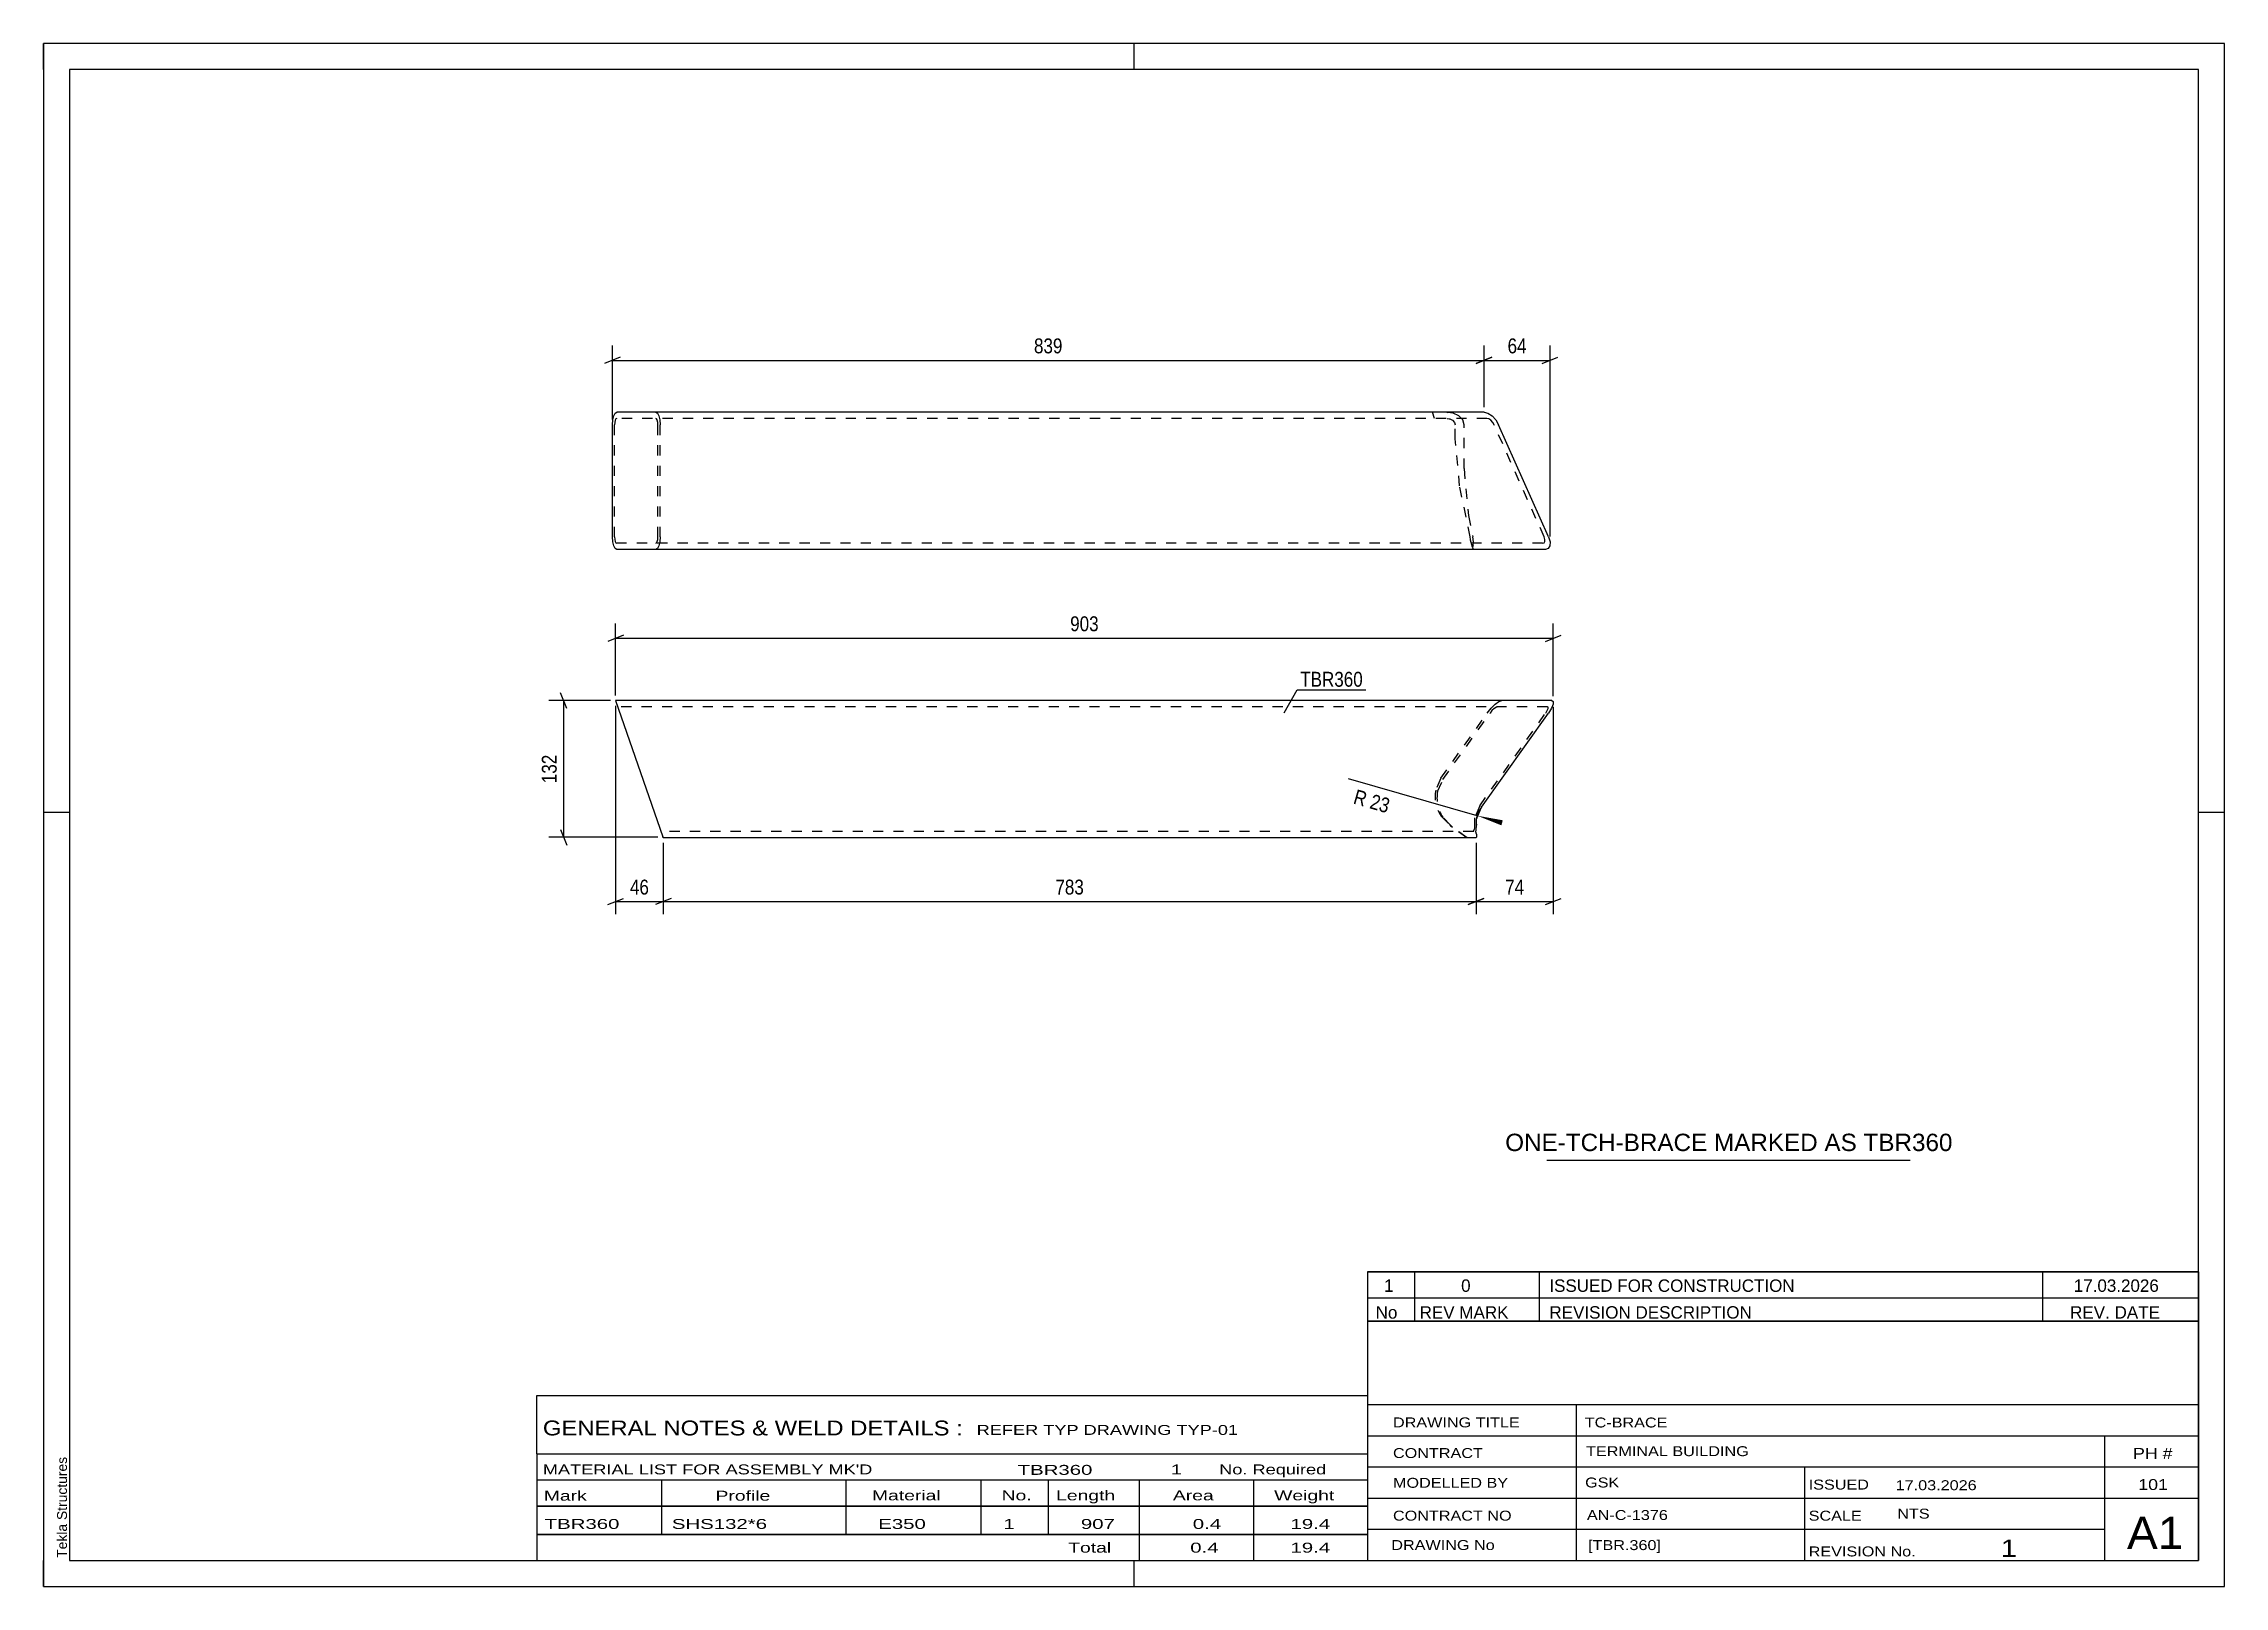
# Model space of a CAD drawing. Header units: millimetres. Extents: x 0 to 420, y 0 to 297.
import ezdxf

# ---------------------------------------------------------------- set-up
doc = ezdxf.new("R2010")
doc.units = ezdxf.units.MM
doc.linetypes.add('DXK_LINE_DOT2', pattern=[3.9198, 1.9599, -1.9599])
doc.styles.add('Arial', font='ARIAL.TTF', dxfattribs={"height": 0.2})
doc.styles.add('Arial Narrow', font='ARIALN.TTF', dxfattribs={"height": 0.2})

# ---------------------------------------------------------------- blocks, each defined once
blk = doc.blocks.new('Unknown-580740196-1161')
at = {"color": 5, "linetype": 'Continuous'}
for p, q in [((420, 297), (0, 297)), ((0, 297), (0, 0)), ((0, 292), (0, 297)), ((210, 292), (210, 297)), ((420, 0), (420, 297)), ((415, 292), (5, 292)), ((5, 292), (5, 5)), ((415, 5), (415, 292)), ((5, 149), (0, 149)), ((420, 149), (415, 149)), ((0, 0), (0, 5)), ((5, 5), (415, 5)), ((210, 0), (210, 5)), ((0, 0), (420, 0))]:
    blk.add_line(p, q, dxfattribs=at)
at = {"color": 174, "linetype": 'Continuous', "style": 'Arial'}
blk.add_text('Tekla Structures', height=1.9102, rotation=90, dxfattribs=at).set_placement((4.5, 5.5))
blk = doc.blocks.new('Part-580740196-1270 - 1252')
at = {"color": 2, "linetype": 'Continuous'}
for p, q in [((290.47, 170.53), (110.16, 170.53)), ((110.16, 170.53), (119.28, 144.31)), ((276.95, 150.01), (289.83, 168.13)), ((290.4, 169.05), (289.83, 168.13)), ((290.72, 169.83), (290.4, 169.05)), ((290.47, 170.53), (290.75, 170.35)), ((290.75, 170.35), (290.72, 169.83)), ((275.95, 147.71), (276.95, 150.01)), ((275.95, 146.53), (275.95, 147.71)), ((119.34, 144.13), (119.28, 144.31)), ((275.87, 144.13), (119.34, 144.13)), ((275.82, 145.25), (275.89, 145.61)), ((275.94, 144.83), (275.82, 145.25)), ((275.99, 144.31), (275.87, 144.13)), ((275.89, 145.61), (275.95, 146.53)), ((275.94, 144.83), (275.99, 144.31))]:
    blk.add_line(p, q, dxfattribs=at)
at = {"color": 7, "linetype": 'DXK_LINE_DOT2'}
for p, q in [((289.61, 169.33), (110.58, 169.33)), ((269.12, 155.58), (278.04, 168.13)), ((269.47, 155.32), (278.58, 168.13)), ((276.59, 150.26), (289.3, 168.13)), ((278.04, 168.13), (278.78, 169.05)), ((278.94, 168.59), (278.58, 168.13)), ((278.78, 169.05), (279.56, 169.83)), ((279.34, 168.98), (278.94, 168.59)), ((279.34, 168.98), (279.43, 169.05)), ((279.43, 169.05), (279.7, 169.24)), ((279.56, 169.83), (280.28, 170.35)), ((279.7, 169.24), (279.97, 169.33)), ((280.28, 170.35), (280.82, 170.53)), ((289.3, 168.13), (289.58, 168.59)), ((289.58, 168.59), (289.74, 168.98)), ((289.75, 169.24), (289.61, 169.33)), ((289.74, 168.98), (289.75, 169.24)), ((269.12, 155.58), (268.12, 153.28)), ((268.47, 153.03), (269.47, 155.32)), ((269.11, 148.32), (270.85, 146.53)), ((270.96, 146.53), (269.47, 148.07)), ((276.59, 150.26), (275.59, 147.96)), ((275.59, 147.96), (275.59, 146.53)), ((118.92, 145.33), (118.89, 145.42)), ((275.38, 145.33), (118.92, 145.33)), ((270.96, 146.41), (270.85, 146.53)), ((271.34, 146.14), (270.96, 146.53)), ((274.17, 144.13), (270.96, 146.41)), ((270.96, 146.41), (271.34, 146.14)), ((272.48, 145.33), (272.48, 145.33)), ((272.48, 145.33), (274.17, 144.13)), ((275.38, 145.33), (275.44, 145.42)), ((275.42, 145.54), (275.49, 145.68)), ((275.44, 145.42), (275.42, 145.54)), ((275.57, 146.07), (275.49, 145.68)), ((275.59, 146.53), (275.57, 146.07))]:
    blk.add_line(p, q, dxfattribs=at)
for centre in [(274.61, 152.01), (274.97, 151.75)]:
    blk.add_arc(centre, 6.62, 168.9029, 213.8245, dxfattribs=at)
blk = doc.blocks.new('Part-580740196-1308 - 1306')
at = {"color": 2, "linetype": 'Continuous'}
for p, q in [((109.55, 223.63), (109.61, 224.55)), ((109.55, 202.03), (109.55, 223.63)), ((109.61, 224.55), (109.79, 225.33)), ((109.79, 225.33), (110.06, 225.85)), ((110.06, 225.85), (110.38, 226.03)), ((277.43, 226.03), (110.38, 226.03)), ((277.43, 226.03), (278.16, 225.85)), ((278.16, 225.85), (278.95, 225.33)), ((278.95, 225.33), (279.66, 224.55)), ((279.66, 224.55), (280.2, 223.63)), ((289.85, 202.03), (280.2, 223.63)), ((109.61, 201.12), (109.55, 202.03)), ((289.85, 202.03), (290.13, 201.12)), ((109.79, 200.34), (109.61, 201.12)), ((110.06, 199.82), (109.79, 200.34)), ((110.38, 199.63), (110.06, 199.82)), ((289.22, 199.63), (110.38, 199.63)), ((289.79, 199.82), (289.22, 199.63)), ((290.11, 200.34), (289.79, 199.82)), ((290.13, 201.12), (290.11, 200.34))]:
    blk.add_line(p, q, dxfattribs=at)
at = {"color": 7, "linetype": 'DXK_LINE_DOT2'}
for p, q in [((110, 224.09), (109.97, 223.63)), ((109.97, 202.03), (109.97, 223.63)), ((110.09, 224.48), (110, 224.09)), ((110.22, 224.74), (110.09, 224.48)), ((110.38, 224.83), (110.22, 224.74)), ((277.96, 224.83), (110.38, 224.83)), ((117.89, 226.03), (118.21, 225.85)), ((118.05, 224.74), (117.89, 224.83)), ((118.15, 224.55), (118.05, 224.74)), ((118.18, 224.48), (118.15, 224.55)), ((118.28, 224.09), (118.18, 224.48)), ((118.21, 225.85), (118.48, 225.33)), ((118.31, 223.63), (118.28, 224.09)), ((118.31, 202.03), (118.31, 223.63)), ((118.48, 225.33), (118.66, 224.55)), ((118.66, 224.55), (118.72, 223.63)), ((118.72, 202.03), (118.72, 223.63)), ((267.86, 224.83), (267.5, 226.03)), ((270.23, 226.03), (270.35, 226.01)), ((270.34, 224.83), (270.72, 224.76)), ((271.47, 225.85), (270.35, 226.01)), ((270.72, 224.76), (270.83, 224.74)), ((270.83, 224.74), (271.37, 224.48)), ((271.37, 224.48), (271.74, 224.09)), ((272.57, 225.33), (271.47, 225.85)), ((271.74, 224.09), (271.87, 223.63)), ((271.87, 220.89), (271.87, 223.63)), ((273.3, 224.55), (272.57, 225.33)), ((273.56, 223.63), (273.3, 224.55)), ((273.56, 215.2), (273.56, 223.63)), ((278.33, 224.74), (277.96, 224.83)), ((278.72, 224.48), (278.33, 224.74)), ((279.08, 224.09), (278.72, 224.48)), ((279.35, 223.63), (279.08, 224.09)), ((289, 202.03), (279.35, 223.63)), ((272.71, 211.85), (271.87, 220.89)), ((273.56, 215.2), (274.4, 206.16)), ((274.76, 202.03), (272.71, 211.85)), ((274.4, 206.16), (275.26, 202.03)), ((109.97, 202.03), (110, 201.57)), ((118.28, 201.57), (118.31, 202.03)), ((118.72, 202.03), (118.66, 201.12)), ((274.82, 201.57), (274.76, 202.03)), ((275.38, 201.12), (275.26, 202.03)), ((289.14, 201.57), (289, 202.03)), ((110, 201.57), (110.09, 201.18)), ((110.09, 201.18), (110.22, 200.92)), ((110.22, 200.92), (110.38, 200.83)), ((288.68, 200.83), (110.38, 200.83)), ((117.89, 200.83), (118.05, 200.92)), ((118.21, 199.82), (117.89, 199.63)), ((118.05, 200.92), (118.18, 201.18)), ((118.18, 201.18), (118.28, 201.57)), ((118.48, 200.34), (118.21, 199.82)), ((118.66, 201.12), (118.48, 200.34)), ((274.81, 201.4), (274.82, 201.57)), ((275.21, 200.06), (274.81, 201.4)), ((274.95, 200.92), (274.87, 201.18)), ((274.98, 200.83), (274.95, 200.92)), ((275.32, 200.34), (275.21, 200.06)), ((275.21, 200.06), (275.28, 199.82)), ((275.33, 199.63), (275.28, 199.82)), ((275.32, 200.34), (275.38, 201.12)), ((288.68, 200.83), (288.97, 200.92)), ((288.97, 200.92), (289.13, 201.18)), ((289.13, 201.18), (289.14, 201.57))]:
    blk.add_line(p, q, dxfattribs=at)
blk = doc.blocks.new('StraightDimension-580740196-1826 - 1252')
at = {"color": 7, "linetype": 'Continuous'}
for p, q in [((110.16, 169.53), (110.16, 129.44)), ((119.34, 143.13), (119.34, 129.44)), ((108.66, 131.24), (111.66, 132.44)), ((110.16, 131.84), (119.34, 131.84)), ((120.84, 132.44), (117.84, 131.24))]:
    blk.add_line(p, q, dxfattribs=at)
at = {"color": 0}
blk.add_wipeout([(117.18, 132.59), (117.18, 136.79), (112.32, 136.79), (112.32, 132.59)], dxfattribs=at)
at = {"color": 3, "style": 'Arial Narrow'}
blk.add_text('46', height=2.863, dxfattribs=at).set_placement((112.92, 133.19))
blk = doc.blocks.new('StraightDimension-580740196-1824 - 1252')
at = {"color": 7, "linetype": 'Continuous'}
for p, q in [((290.75, 169.35), (290.75, 129.44)), ((275.87, 143.13), (275.87, 129.44)), ((277.37, 132.44), (274.37, 131.24)), ((275.87, 131.84), (290.75, 131.84)), ((289.25, 131.24), (292.25, 132.44))]:
    blk.add_line(p, q, dxfattribs=at)
at = {"color": 0}
blk.add_wipeout([(285.74, 132.59), (285.74, 136.79), (280.88, 136.79), (280.88, 132.59)], dxfattribs=at)
at = {"color": 3, "style": 'Arial Narrow'}
blk.add_text('74', height=2.863, dxfattribs=at).set_placement((281.48, 133.19))
blk = doc.blocks.new('StraightDimension-580740196-1825 - 1252')
at = {"color": 7, "linetype": 'Continuous'}
for p, q in [((119.34, 143.13), (119.34, 129.44)), ((275.87, 143.13), (275.87, 129.44)), ((120.84, 132.44), (117.84, 131.24)), ((119.34, 131.84), (275.87, 131.84)), ((274.37, 131.24), (277.37, 132.44))]:
    blk.add_line(p, q, dxfattribs=at)
at = {"color": 0}
blk.add_wipeout([(200.95, 132.59), (200.95, 136.79), (194.26, 136.79), (194.26, 132.59)], dxfattribs=at)
at = {"color": 3, "style": 'Arial Narrow'}
blk.add_text('783', height=2.863, dxfattribs=at).set_placement((194.86, 133.19))
blk = doc.blocks.new('StraightDimension-580740196-1882 - 1252')
at = {"color": 7, "linetype": 'Continuous'}
for p, q in [((110.16, 171.53), (110.16, 185.38)), ((290.75, 171.35), (290.75, 185.38)), ((111.66, 183.13), (108.66, 181.93)), ((110.16, 182.53), (290.75, 182.53)), ((289.25, 181.93), (292.25, 183.13))]:
    blk.add_line(p, q, dxfattribs=at)
at = {"color": 0}
blk.add_wipeout([(203.8, 183.28), (203.8, 187.48), (197.11, 187.48), (197.11, 183.28)], dxfattribs=at)
at = {"color": 3, "style": 'Arial Narrow'}
blk.add_text('903', height=2.863, dxfattribs=at).set_placement((197.71, 183.88))
blk = doc.blocks.new('StraightDimension-580740196-1988 - 1252')
at = {"color": 7, "linetype": 'Continuous'}
for p, q in [((109.16, 170.53), (97.31, 170.53)), ((100.76, 169.03), (99.56, 172.03)), ((100.16, 144.22), (100.16, 170.53)), ((118.31, 144.22), (97.31, 144.22)), ((99.56, 145.72), (100.76, 142.72))]:
    blk.add_line(p, q, dxfattribs=at)
at = {"color": 0}
blk.add_wipeout([(99.41, 160.72), (95.21, 160.72), (95.21, 154.03), (99.41, 154.03)], dxfattribs=at)
at = {"color": 3, "style": 'Arial Narrow'}
blk.add_text('132', height=2.863, rotation=90.0002, dxfattribs=at).set_placement((98.81, 154.63))
blk = doc.blocks.new('RadiusDimension-580740196-2150 - 1252')
at = {"linetype": 'Continuous'}
blk.add_hatch(color=7, dxfattribs=at).paths.add_polyline_path([(280.75, 146.51), (276.09, 148.37), (281.03, 147.48)])
at = {"color": 7, "linetype": 'Continuous'}
blk.add_line((276.09, 148.37), (251.31, 155.47), dxfattribs=at)
blk.add_arc((280.46, 147.12), 4.55, 140.5487, 187.4752, dxfattribs=at)
at = {"color": 0}
blk.add_wipeout([(259.15, 148.08), (260.31, 152.11), (252.48, 154.36), (251.32, 150.32)], dxfattribs=at)
at = {"color": 3, "style": 'Arial Narrow'}
blk.add_text('R 23', height=2.863, rotation=-15.9855, dxfattribs=at).set_placement((252.07, 150.73))
blk = doc.blocks.new('StraightDimension-580740196-2002 - 1306')
at = {"color": 7, "linetype": 'Continuous'}
for p, q in [((278.93, 236.63), (275.93, 235.43)), ((277.43, 227.03), (277.43, 238.88)), ((277.43, 236.03), (290.13, 236.03)), ((288.63, 235.43), (291.63, 236.63)), ((290.13, 202.12), (290.13, 238.88))]:
    blk.add_line(p, q, dxfattribs=at)
at = {"color": 0}
blk.add_wipeout([(286.21, 236.78), (286.21, 240.98), (281.35, 240.98), (281.35, 236.78)], dxfattribs=at)
at = {"color": 3, "style": 'Arial Narrow'}
blk.add_text('64', height=2.863, dxfattribs=at).set_placement((281.95, 237.38))
blk = doc.blocks.new('StraightDimension-580740196-2003 - 1306')
at = {"color": 7, "linetype": 'Continuous'}
for p, q in [((111.05, 236.63), (108.05, 235.43)), ((109.55, 224.63), (109.55, 238.88)), ((109.55, 236.03), (277.43, 236.03)), ((275.93, 235.43), (278.93, 236.63)), ((277.43, 227.03), (277.43, 238.88))]:
    blk.add_line(p, q, dxfattribs=at)
at = {"color": 0}
blk.add_wipeout([(196.83, 236.78), (196.83, 240.98), (190.14, 240.98), (190.14, 236.78)], dxfattribs=at)
at = {"color": 3, "style": 'Arial Narrow'}
blk.add_text('839', height=2.863, dxfattribs=at).set_placement((190.74, 237.38))
blk = doc.blocks.new('Unknown-580740196-2192')
at = {"color": 7, "linetype": 'Continuous'}
for p, q in [((255, 51.05), (255, 5)), ((255, 51.05), (415, 51.05)), ((415, 51), (415, 5)), ((255, 35), (415, 35)), ((295.14, 35), (295.14, 5)), ((255, 29), (415, 29)), ((397, 5.05), (397, 29.05)), ((255, 23), (415, 23)), ((339.14, 23), (339.14, 5)), ((255, 17), (415, 17)), ((255, 11), (397, 11)), ((255, 5), (415, 5))]:
    blk.add_line(p, q, dxfattribs=at)
at = {"color": 7, "style": 'Arial Narrow'}
for s, height, width, p in [('DRAWING TITLE', 1.9089, 1.425378, (259.88, 30.61)), ('TC-BRACE', 1.909, 1.425378, (296.81, 30.59)), ('CONTRACT', 1.909, 1.425378, (259.88, 24.71)), ('TERMINAL BUILDING', 1.9089, 1.425378, (297.06, 25.07)), ('MODELLED BY', 1.9089, 1.425378, (259.88, 18.98)), ('GSK', 1.909, 1.425378, (296.88, 19.04)), ('ISSUED', 1.909, 1.425378, (339.94, 18.64)), ('17.03.2026', 1.909, 1.425378, (356.69, 18.52)), ('CONTRACT NO', 1.9089, 1.425378, (259.88, 12.66)), ('AN-C-1376', 1.909, 1.425378, (297.23, 12.78)), ('SCALE', 1.909, 1.425378, (339.94, 12.65)), ('A1', 6.204, 1.25, (401.24, 7.2)), ('DRAWING No', 1.909, 1.425378, (259.56, 7)), ('[TBR.360]', 1.909, 1.425378, (297.46, 6.99)), ('1', 3.34, 1.5, (376.91, 5.68)), ('REVISION No.', 1.9089, 1.425378, (339.94, 5.77))]:
    blk.add_text(s, height=height, dxfattribs=dict(at, width=width)).set_placement(p)
at = {"color": 7, "linetype": 'Continuous', "style": 'Arial Narrow'}
for s, height, width, p in [('PH #', 2.1, 1.42538, (402.4, 24.55)), ('101', 2.1, 1.42538, (403.41, 18.55)), ('NTS', 1.909, 1.425378, (357, 13.05))]:
    blk.add_text(s, height=height, dxfattribs=dict(at, width=width)).set_placement(p)
blk = doc.blocks.new('Unknown-580740196-2193')
at = {"color": 7, "linetype": 'Continuous'}
for p, q in [((255, 60.55), (415, 60.55)), ((415, 60.55), (255, 60.55)), ((255, 60.55), (255, 55.55)), ((264, 60.55), (264, 55.55)), ((288, 60.55), (288, 55.55)), ((385, 60.55), (385, 55.55)), ((415, 60.55), (415, 55.55)), ((255, 55.55), (415, 55.55)), ((255, 55.55), (255, 51.05)), ((255, 55.55), (415, 55.55)), ((264, 55.55), (264, 51.05)), ((288, 55.55), (288, 51.05)), ((385, 55.55), (385, 51.05)), ((415, 55.55), (415, 51.05)), ((415, 51.05), (255, 51.05))]:
    blk.add_line(p, q, dxfattribs=at)
at = {"color": 7, "linetype": 'Continuous', "style": 'Arial Narrow'}
for s, height, width, p in [('1', 2.39, 1.196471, (258.16, 56.7)), ('0', 2.39, 1.196471, (273, 56.7)), ('ISSUED FOR CONSTRUCTION', 2.3861, 1.196471, (290, 56.7)), ('17.03.2026', 2.386, 1.196471, (391, 56.7)), ('No', 2.386, 1.2, (256.54, 51.55)), ('REV MARK', 2.386, 1.2, (265, 51.55)), ('REVISION DESCRIPTION', 2.3861, 1.2, (290, 51.55)), ('REV. DATE', 2.386, 1.2, (390.28, 51.55))]:
    blk.add_text(s, height=height, dxfattribs=dict(at, width=width)).set_placement(p)
blk = doc.blocks.new('Unknown-580740196-2194')
at = {"color": 7, "linetype": 'Continuous'}
for p, q in [((95, 36.75), (255, 36.75)), ((95, 25.5), (95, 36.75)), ((255, 36.75), (255, 25.5)), ((95, 25.5), (255, 25.5)), ((95, 25.5), (95, 20.5)), ((255, 25.5), (255, 20.5)), ((95, 20.5), (255, 20.5)), ((95, 20.5), (95, 15.5)), ((119, 20.5), (119, 15.5)), ((154.5, 20.5), (154.5, 15.5)), ((180.5, 20.5), (180.5, 15.5)), ((193.5, 20.5), (193.5, 15.5)), ((211, 20.5), (211, 15.5)), ((233, 20.5), (233, 15.5)), ((255, 20.5), (255, 15.5)), ((95, 15.5), (255, 15.5)), ((95, 15.45), (95, 10.05)), ((95, 15.45), (255, 15.45)), ((119, 15.5), (119, 10)), ((154.5, 15.5), (154.5, 10)), ((180.5, 15.5), (180.5, 10)), ((193.5, 15.5), (193.5, 10)), ((211, 15.5), (211, 10)), ((233, 15.5), (233, 10)), ((255, 15.45), (255, 10.05)), ((95, 10.05), (255, 10.05)), ((95, 10), (255, 10)), ((95, 10), (95, 5)), ((211, 10), (211, 5)), ((233, 10), (233, 5)), ((255, 10), (255, 5)), ((95, 5), (255, 5))]:
    blk.add_line(p, q, dxfattribs=at)
at = {"color": 7, "style": 'Arial Narrow'}
for s, height, width, p in [('GENERAL NOTES & WELD DETAILS :', 2.8633, 1.4, (96.15, 29.06)), ('REFER TYP DRAWING TYP-01', 1.9089, 1.6, (179.7, 29.16)), ("MATERIAL LIST FOR ASSEMBLY MK'D", 1.9089, 1.6, (96.15, 21.56)), ('TBR360', 1.909, 1.794707, (187.59, 21.47)), ('1', 1.91, 1.794707, (217.08, 21.56)), ('No. Required', 1.9089, 1.6, (226.41, 21.56)), ('Mark', 1.909, 1.7, (96.34, 16.5)), ('Profile', 1.909, 1.7, (129.41, 16.5)), ('Material', 1.909, 1.7, (159.54, 16.56)), ('No.', 1.909, 1.7, (184.5, 16.56)), ('Length', 1.909, 1.7, (195, 16.56)), ('Area', 1.909, 1.7, (217.5, 16.56)), ('Weight', 1.909, 1.7, (237, 16.56))]:
    blk.add_text(s, height=height, dxfattribs=dict(at, width=width)).set_placement(p)
at = {"color": 7, "linetype": 'Continuous', "style": 'Arial Narrow'}
for s, height, width, p in [('TBR360', 1.909, 1.794707, (96.5, 11.06)), ('SHS132*6', 1.909, 1.794707, (121, 11.06)), ('E350', 1.909, 1.794707, (160.74, 11.06)), ('1', 1.91, 1.794707, (184.86, 11.06)), ('907', 1.909, 1.794707, (199.77, 11.06)), ('0.4', 1.909, 1.794707, (221.32, 11.06)), ('19.4', 1.909, 1.794707, (240.14, 11.06)), ('Total', 1.909, 1.7, (197.33, 6.5)), ('0.4', 1.909, 1.794707, (220.83, 6.5)), ('19.4', 1.909, 1.794707, (240.14, 6.5))]:
    blk.add_text(s, height=height, dxfattribs=dict(at, width=width)).set_placement(p)
blk = doc.blocks.new('Unknown-580740196-2195')
at = {"color": 7, "linetype": 'Continuous'}
blk.add_line((289.5, 82.05), (359.5, 82.05), dxfattribs=at)
at = {"color": 7, "style": 'Arial'}
blk.add_text('ONE-TCH-BRACE MARKED AS TBR360', height=3.3428, dxfattribs=at).set_placement((281.49, 83.8))
blk = doc.blocks.new('Mark-580740196-1265 - 1252')
at = {"color": 0}
blk.add_wipeout([(254.08, 173.2), (254.08, 176.2), (242.02, 176.2), (242.02, 173.2)], dxfattribs=at)
blk.add_wipeout([(254.08, 173.2), (254.08, 176.2), (242.02, 176.2), (242.02, 173.2)], dxfattribs=at)
at = {"color": 30, "linetype": 'Continuous'}
for p, q in [((238.92, 168.14), (241.42, 172.6)), ((241.42, 172.6), (254.68, 172.6))]:
    blk.add_line(p, q, dxfattribs=at)
at = {"color": 3, "style": 'Arial Narrow'}
blk.add_text('TBR360', height=2.863, dxfattribs=at).set_placement((242.02, 173.2))

msp = doc.modelspace()

# ---------------------------------------------------------------- block references
for name in ['Unknown-580740196-1161', 'Part-580740196-1308 - 1306', 'Part-580740196-1270 - 1252', 'Unknown-580740196-2195', 'Unknown-580740196-2193', 'Unknown-580740196-2192', 'Unknown-580740196-2194']:
    msp.add_blockref(name, (0, 0))

# ---------------------------------------------------------------- next in the draw order: block references
for name in ['StraightDimension-580740196-2002 - 1306', 'StraightDimension-580740196-1826 - 1252', 'StraightDimension-580740196-1824 - 1252']:
    msp.add_blockref(name, (0, 0))

# ---------------------------------------------------------------- next in the draw order: block references
for name in ['StraightDimension-580740196-2003 - 1306', 'StraightDimension-580740196-1882 - 1252', 'RadiusDimension-580740196-2150 - 1252', 'StraightDimension-580740196-1825 - 1252']:
    msp.add_blockref(name, (0, 0))

# ---------------------------------------------------------------- next in the draw order: block references
for name in ['Mark-580740196-1265 - 1252', 'StraightDimension-580740196-1988 - 1252']:
    msp.add_blockref(name, (0, 0))

doc.saveas('drawing.dxf')
